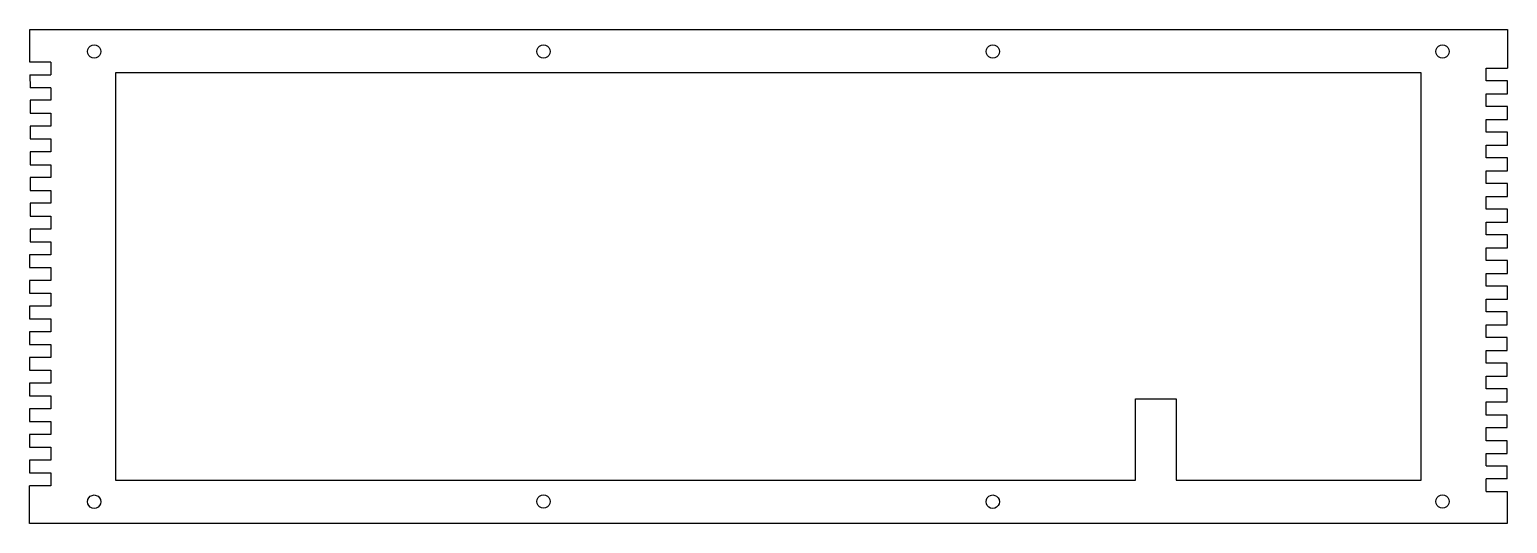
# Model space of a CAD drawing. Extents: x -10 to 335, y 0 to 116.
import ezdxf

# ---------------------------------------------------------------- set-up
doc = ezdxf.new("R2010")
doc.units = 0
doc.header["$MEASUREMENT"] = 0

msp = doc.modelspace()

# ---------------------------------------------------------------- linework, layer by layer
at = {"color": 0}
for p, q in [((-9.81, 115.62), (335.15, 115.62)), ((-9.81, 108), (-9.81, 115.62)), ((335.15, 115.62), (335.17, 106.62)), ((3.64, 110.49), (3.72, 110.97)), ((3.72, 110), (3.64, 110.49)), ((3.72, 110.97), (3.94, 111.4)), ((3.94, 111.4), (4.28, 111.75)), ((4.28, 111.75), (4.72, 111.97)), ((4.72, 111.97), (5.2, 112.05)), ((5.2, 112.05), (5.68, 111.97)), ((5.68, 111.97), (6.12, 111.75)), ((6.12, 111.75), (6.46, 111.4)), ((6.46, 111.4), (6.68, 110.97)), ((6.68, 110.97), (6.76, 110.49)), ((6.76, 110.49), (6.68, 110)), ((108.53, 110.46), (108.61, 110.94)), ((108.61, 109.98), (108.53, 110.46)), ((108.61, 110.94), (108.83, 111.38)), ((108.83, 111.38), (109.18, 111.72)), ((109.18, 111.72), (109.61, 111.95)), ((109.61, 111.95), (110.09, 112.02)), ((110.09, 112.02), (110.58, 111.95)), ((110.58, 111.95), (111.01, 111.72)), ((111.01, 111.72), (111.36, 111.38)), ((111.36, 111.38), (111.58, 110.94)), ((111.58, 110.94), (111.65, 110.46)), ((111.65, 110.46), (111.58, 109.98)), ((213.44, 110.46), (213.52, 110.94)), ((213.52, 109.98), (213.44, 110.46)), ((213.52, 110.94), (213.74, 111.38)), ((213.74, 111.38), (214.09, 111.72)), ((214.09, 111.72), (214.52, 111.95)), ((214.52, 111.95), (215, 112.02)), ((215, 112.02), (215.49, 111.95)), ((215.49, 111.95), (215.92, 111.72)), ((215.92, 111.72), (216.27, 111.38)), ((216.27, 111.38), (216.49, 110.94)), ((216.49, 110.94), (216.56, 110.46)), ((216.56, 110.46), (216.49, 109.98)), ((318.45, 110.49), (318.53, 110.97)), ((318.53, 110), (318.45, 110.49)), ((318.53, 110.97), (318.75, 111.4)), ((318.75, 111.4), (319.09, 111.75)), ((319.09, 111.75), (319.53, 111.97)), ((319.53, 111.97), (320.01, 112.05)), ((320.01, 112.05), (320.49, 111.97)), ((320.49, 111.97), (320.93, 111.75)), ((320.93, 111.75), (321.27, 111.4)), ((321.27, 111.4), (321.49, 110.97)), ((321.49, 110.97), (321.57, 110.49)), ((321.57, 110.49), (321.49, 110)), ((3.94, 109.57), (3.72, 110)), ((4.28, 109.22), (3.94, 109.57)), ((4.72, 109), (4.28, 109.22)), ((5.2, 108.93), (4.72, 109)), ((5.68, 109), (5.2, 108.93)), ((6.12, 109.22), (5.68, 109)), ((6.46, 109.57), (6.12, 109.22)), ((6.68, 110), (6.46, 109.57)), ((108.83, 109.55), (108.61, 109.98)), ((109.18, 109.2), (108.83, 109.55)), ((109.61, 108.98), (109.18, 109.2)), ((110.09, 108.9), (109.61, 108.98)), ((110.58, 108.98), (110.09, 108.9)), ((111.01, 109.2), (110.58, 108.98)), ((111.36, 109.55), (111.01, 109.2)), ((111.58, 109.98), (111.36, 109.55)), ((213.74, 109.55), (213.52, 109.98)), ((214.09, 109.2), (213.74, 109.55)), ((214.52, 108.98), (214.09, 109.2)), ((215, 108.9), (214.52, 108.98)), ((215.49, 108.98), (215, 108.9)), ((215.92, 109.2), (215.49, 108.98)), ((216.27, 109.55), (215.92, 109.2)), ((216.49, 109.98), (216.27, 109.55)), ((318.75, 109.57), (318.53, 110)), ((319.09, 109.22), (318.75, 109.57)), ((319.53, 109), (319.09, 109.22)), ((320.01, 108.93), (319.53, 109)), ((320.49, 109), (320.01, 108.93)), ((320.93, 109.22), (320.49, 109)), ((321.27, 109.57), (320.93, 109.22)), ((321.49, 110), (321.27, 109.57)), ((10.18, 105.53), (10.18, 67.43)), ((314.99, 105.53), (10.18, 105.53)), ((314.99, 10.28), (314.99, 105.53)), ((10.18, 67.43), (10.18, 67.43)), ((10.18, 67.43), (10.18, 29.33)), ((10.18, 29.33), (10.18, 29.33)), ((10.18, 29.33), (10.18, 10.28)), ((248.31, 10.28), (248.31, 29.33)), ((248.31, 29.33), (257.83, 29.33)), ((257.83, 29.33), (257.83, 10.28)), ((-9.9, 0.19), (-9.9, 9)), ((10.18, 10.28), (248.31, 10.28)), ((257.83, 10.28), (314.99, 10.28)), ((335.07, 7.62), (335.07, 0.19)), ((3.62, 5.28), (3.7, 5.76)), ((3.7, 4.79), (3.62, 5.28)), ((3.7, 5.76), (3.92, 6.19)), ((3.92, 4.36), (3.7, 4.79)), ((3.92, 6.19), (4.27, 6.54)), ((4.27, 4.01), (3.92, 4.36)), ((4.27, 6.54), (4.7, 6.76)), ((4.7, 3.79), (4.27, 4.01)), ((4.7, 6.76), (5.18, 6.84)), ((5.18, 3.72), (4.7, 3.79)), ((5.18, 6.84), (5.67, 6.76)), ((5.67, 3.79), (5.18, 3.72)), ((5.67, 6.76), (6.1, 6.54)), ((6.1, 4.01), (5.67, 3.79)), ((6.1, 6.54), (6.45, 6.19)), ((6.45, 4.36), (6.1, 4.01)), ((6.45, 6.19), (6.67, 5.76)), ((6.67, 4.79), (6.45, 4.36)), ((6.67, 5.76), (6.74, 5.28)), ((6.74, 5.28), (6.67, 4.79)), ((108.53, 5.3), (108.61, 5.78)), ((108.61, 4.82), (108.53, 5.3)), ((108.61, 5.78), (108.83, 6.22)), ((108.83, 4.38), (108.61, 4.82)), ((108.83, 6.22), (109.18, 6.56)), ((109.18, 4.04), (108.83, 4.38)), ((109.18, 6.56), (109.61, 6.78)), ((109.61, 3.82), (109.18, 4.04)), ((109.61, 6.78), (110.09, 6.86)), ((110.09, 3.74), (109.61, 3.82)), ((110.09, 6.86), (110.58, 6.78)), ((110.58, 3.82), (110.09, 3.74)), ((110.58, 6.78), (111.01, 6.56)), ((111.01, 4.04), (110.58, 3.82)), ((111.01, 6.56), (111.36, 6.22)), ((111.36, 4.38), (111.01, 4.04)), ((111.36, 6.22), (111.58, 5.78)), ((111.58, 4.82), (111.36, 4.38)), ((111.58, 5.78), (111.65, 5.3)), ((111.65, 5.3), (111.58, 4.82)), ((213.42, 5.28), (213.5, 5.76)), ((213.5, 4.79), (213.42, 5.28)), ((213.5, 5.76), (213.72, 6.19)), ((213.72, 4.36), (213.5, 4.79)), ((213.72, 6.19), (214.06, 6.54)), ((214.06, 4.01), (213.72, 4.36)), ((214.06, 6.54), (214.5, 6.76)), ((214.5, 3.79), (214.06, 4.01)), ((214.5, 6.76), (214.98, 6.84)), ((214.98, 3.72), (214.5, 3.79)), ((214.98, 6.84), (215.46, 6.76)), ((215.46, 3.79), (214.98, 3.72)), ((215.46, 6.76), (215.9, 6.54)), ((215.9, 4.01), (215.46, 3.79)), ((215.9, 6.54), (216.24, 6.19)), ((216.24, 4.36), (215.9, 4.01)), ((216.24, 6.19), (216.46, 5.76)), ((216.46, 4.79), (216.24, 4.36)), ((216.46, 5.76), (216.54, 5.28)), ((216.54, 5.28), (216.46, 4.79)), ((318.45, 5.3), (318.53, 5.78)), ((318.53, 4.82), (318.45, 5.3)), ((318.53, 5.78), (318.75, 6.22)), ((318.75, 4.38), (318.53, 4.82)), ((318.75, 6.22), (319.09, 6.56)), ((319.09, 4.04), (318.75, 4.38)), ((319.09, 6.56), (319.53, 6.78)), ((319.53, 3.82), (319.09, 4.04)), ((319.53, 6.78), (320.01, 6.86)), ((320.01, 3.74), (319.53, 3.82)), ((320.01, 6.86), (320.49, 6.78)), ((320.49, 3.82), (320.01, 3.74)), ((320.49, 6.78), (320.93, 6.56)), ((320.93, 4.04), (320.49, 3.82)), ((320.93, 6.56), (321.27, 6.22)), ((321.27, 4.38), (320.93, 4.04)), ((321.27, 6.22), (321.49, 5.78)), ((321.49, 4.82), (321.27, 4.38)), ((321.49, 5.78), (321.57, 5.3)), ((321.57, 5.3), (321.49, 4.82)), ((335.07, 0.19), (-9.9, 0.19))]:
    msp.add_line(p, q, dxfattribs=at)
for p, q in [((-4.9, 108), (-9.81, 108)), ((-4.9, 108), (-4.9, 105)), ((-9.81, 105), (-4.9, 105)), ((-9.81, 105), (-9.8, 102)), ((330.17, 103.62), (330.17, 106.62)), ((330.17, 106.62), (335.17, 106.62)), ((335.17, 103.62), (330.17, 103.62)), ((335.17, 100.62), (335.17, 103.62)), ((-4.9, 102), (-9.8, 102)), ((-4.9, 102), (-4.9, 99.1)), ((330.17, 97.62), (330.17, 100.62)), ((330.17, 100.62), (335.17, 100.62)), ((-4.9, 99.1), (-9.8, 99.1)), ((-9.8, 99.1), (-9.8, 96.1)), ((335.17, 97.62), (330.17, 97.62)), ((335.17, 94.62), (335.17, 97.62)), ((-9.8, 96.1), (-4.9, 96.1)), ((-4.9, 96.1), (-4.9, 93)), ((330.17, 91.62), (330.17, 94.62)), ((330.17, 94.62), (335.17, 94.62)), ((-4.9, 93), (-9.8, 93)), ((-9.8, 93), (-9.8, 90.1)), ((-9.8, 90.1), (-4.9, 90.1)), ((-4.9, 90.1), (-4.9, 87)), ((335.17, 91.62), (330.17, 91.62)), ((335.17, 88.62), (335.17, 91.62)), ((-4.9, 87), (-9.8, 87)), ((-9.8, 87), (-9.8, 84)), ((330.17, 85.62), (330.17, 88.62)), ((330.17, 88.62), (335.17, 88.62)), ((-9.8, 84), (-4.9, 84)), ((-4.9, 84), (-4.9, 81)), ((335.17, 85.62), (330.17, 85.62)), ((335.17, 82.62), (335.17, 85.62)), ((-4.9, 81), (-9.8, 81)), ((-9.8, 81), (-9.8, 78)), ((330.17, 79.62), (330.17, 82.62)), ((330.17, 82.62), (335.17, 82.62)), ((335.17, 79.62), (330.17, 79.62)), ((335.17, 76.62), (335.17, 79.62)), ((-9.8, 78), (-4.9, 78)), ((-4.9, 78), (-4.9, 75)), ((330.17, 73.62), (330.17, 76.62)), ((330.17, 76.62), (335.17, 76.62)), ((-4.9, 75), (-9.8, 75)), ((-9.8, 75), (-9.8, 72)), ((335.17, 73.62), (330.17, 73.62)), ((335.17, 70.62), (335.17, 73.62)), ((-9.8, 72), (-4.9, 72)), ((-4.9, 72), (-4.9, 69)), ((330.17, 67.62), (330.17, 70.62)), ((330.17, 70.62), (335.17, 70.62)), ((-4.9, 69), (-9.8, 69)), ((-9.8, 69), (-9.8, 66)), ((-9.8, 66), (-4.9, 66)), ((-4.9, 66), (-4.9, 63)), ((335.17, 67.62), (330.17, 67.62)), ((335.17, 64.62), (335.17, 67.62)), ((-4.9, 63), (-9.9, 63)), ((-9.9, 63), (-9.9, 60)), ((330.17, 61.62), (330.17, 64.62)), ((330.17, 64.62), (335.17, 64.62)), ((-9.9, 60), (-4.9, 60)), ((-4.9, 60), (-4.9, 57)), ((335.17, 61.62), (330.17, 61.62)), ((335.17, 58.62), (335.17, 61.62)), ((-4.9, 57), (-9.9, 57)), ((-9.9, 57), (-9.9, 54)), ((330.17, 55.62), (330.17, 58.62)), ((330.17, 58.62), (335.17, 58.62)), ((335.17, 55.62), (330.17, 55.62)), ((335.17, 52.62), (335.17, 55.62)), ((-9.9, 54), (-4.9, 54)), ((-4.9, 54), (-4.9, 51)), ((330.17, 49.62), (330.17, 52.62)), ((330.17, 52.62), (335.17, 52.62)), ((-4.9, 51), (-9.9, 51)), ((-9.9, 51), (-9.9, 48)), ((335.07, 49.62), (330.17, 49.62)), ((335.07, 46.62), (335.07, 49.62)), ((-9.9, 48), (-4.9, 48)), ((-4.9, 45), (-9.9, 45)), ((-9.9, 45), (-9.9, 42)), ((-4.9, 48), (-4.9, 45)), ((330.17, 43.62), (330.17, 46.62)), ((330.17, 46.62), (335.07, 46.62)), ((-9.9, 42), (-4.9, 42)), ((-4.9, 42), (-4.9, 39)), ((335.07, 43.62), (330.17, 43.62)), ((335.07, 40.62), (335.07, 43.62)), ((-4.9, 39), (-9.9, 39)), ((-9.9, 39), (-9.9, 36)), ((330.17, 37.62), (330.17, 40.62)), ((330.17, 40.62), (335.07, 40.62)), ((-9.9, 36), (-4.9, 36)), ((-4.9, 36), (-4.9, 33)), ((335.07, 37.62), (330.17, 37.62)), ((330.17, 31.62), (330.17, 34.62)), ((330.17, 34.62), (335.07, 34.62)), ((335.07, 34.62), (335.07, 37.62)), ((-4.9, 33), (-9.9, 33)), ((-9.9, 33), (-9.9, 30)), ((335.07, 31.62), (330.17, 31.62)), ((335.07, 28.62), (335.07, 31.62)), ((-9.9, 30), (-4.9, 30)), ((-4.9, 30), (-4.9, 27)), ((330.17, 25.52), (330.17, 28.62)), ((330.17, 28.62), (335.07, 28.62)), ((-4.9, 27), (-9.9, 27)), ((-9.9, 27), (-9.9, 24)), ((335.07, 25.52), (330.17, 25.52)), ((335.07, 22.62), (335.07, 25.52)), ((-9.9, 24), (-4.9, 24)), ((-4.9, 21), (-9.9, 21)), ((-9.9, 21), (-9.9, 18)), ((-4.9, 24), (-4.9, 21)), ((330.17, 19.52), (330.17, 22.62)), ((330.17, 22.62), (335.07, 22.62)), ((-9.9, 18), (-4.9, 18)), ((-4.9, 18), (-4.9, 15)), ((335.07, 19.52), (330.17, 19.52)), ((335.07, 16.52), (335.07, 19.52)), ((-4.9, 15), (-9.9, 15)), ((-9.9, 15), (-9.9, 12)), ((330.17, 13.62), (330.17, 16.52)), ((330.17, 16.52), (335.07, 16.52)), ((-9.9, 12), (-4.9, 12)), ((-4.9, 12), (-4.9, 9)), ((330.17, 13.62), (335.07, 13.62)), ((330.17, 7.62), (330.17, 10.62)), ((335.07, 10.62), (330.17, 10.62)), ((335.07, 10.62), (335.07, 13.62)), ((-4.9, 9), (-9.9, 9)), ((330.17, 7.62), (335.07, 7.62))]:
    msp.add_line(p, q)

doc.saveas('drawing.dxf')
